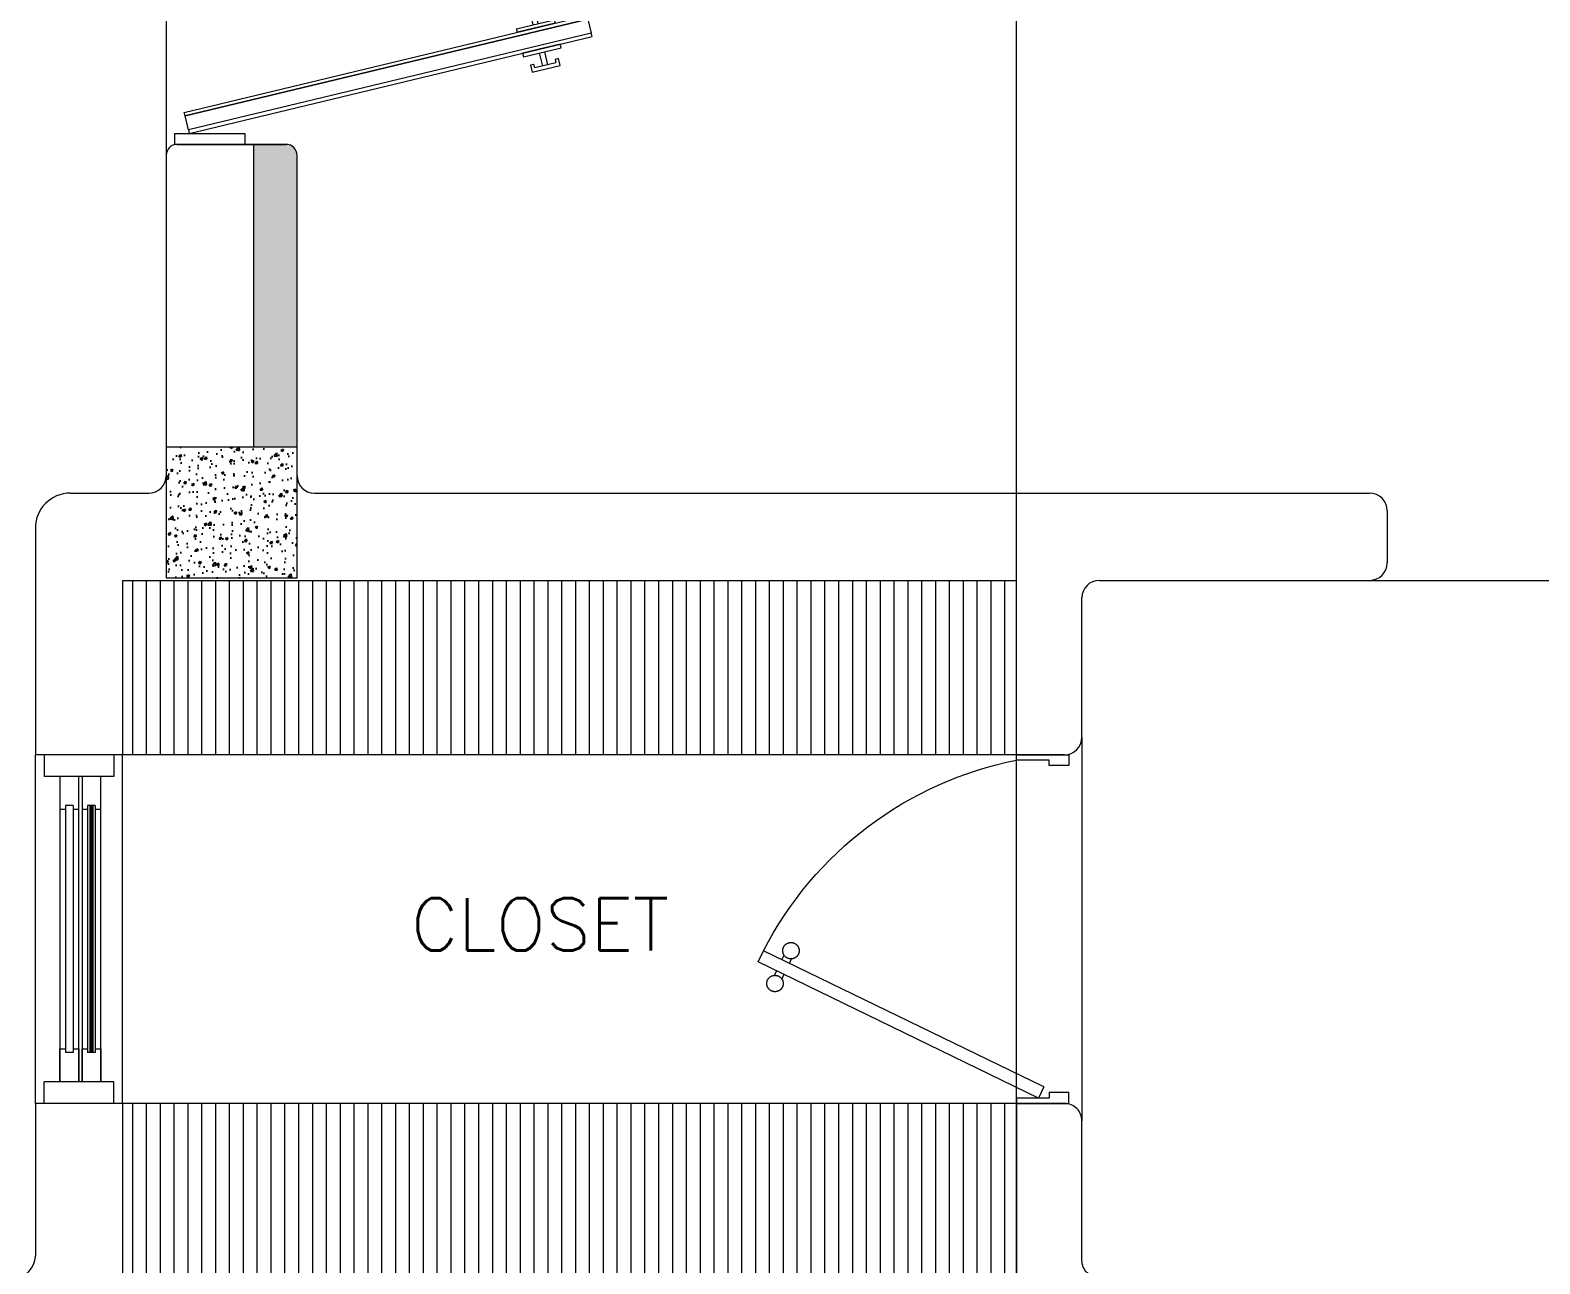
# Model space of a CAD drawing. Header units: metres. Extents: x -232 to 581, y 30 to 789.
# Drawn here: x 212.351 to 215.813, y 387.848 to 390.678 of the extents above; entities that cross this region are included whole.
import ezdxf

# ---------------------------------------------------------------- set-up
doc = ezdxf.new("R2010")
doc.units = ezdxf.units.M
doc.linetypes.add('HIDDEN2', pattern=[0.1875, 0.125, -0.0625])
for name, color, linetype, lineweight in [('A-DOOR', 35, 'Continuous', 5), ('A-WALL', 250, 'Continuous', 20), ('baños', 140, 'Continuous', 0), ('closets', 253, 'Continuous', 0), ('Columnas', 7, 'Continuous', 18), ('piscina', 131, 'Continuous', 0), ('textos', 7, 'Continuous', 0)]:
    doc.layers.add(name, color=color, linetype=linetype, lineweight=lineweight)
doc.layers.add('HATCH', color=8, linetype='Continuous')
doc.layers.add('PISO', color=7, linetype='Continuous', lineweight=5, true_color=0xe6e6e6)
doc.layers.add('Techos 1', color=7, linetype='HIDDEN2', lineweight=9, true_color=0x42391a)
doc.layers.add('RELLENO SECCION', color=8, linetype='Continuous', lineweight=0, transparency=0.4)
doc.styles.get("Standard").update_dxf_attribs({"font": 'arial.ttf'})

# ---------------------------------------------------------------- blocks, each defined once
blk = doc.blocks.new('20.03.2026 LN 09 SEGUNDO NIVEL ARQ')
at = {"layer": 'Techos 1', "color": 5, "linetype": 'ByBlock'}
blk.add_line((71.5459, -58.3486), (71.5459, -46.6486), dxfattribs=at)
at = {"layer": 'baños', "color": 5, "linetype": 'Continuous', "flags": 8}
for tag, p in [('MODELNUMBER', (83.7813, -42.9175, 0)), ('MATERIAL', (83.7813, -42.9176, 0)), ('PRODUCT', (83.7813, -42.9176, 0)), ('TRADENAME', (83.7813, -42.9176, 0)), ('MODELNUMBER', (84.956, -42.9175, 0)), ('TRADENAME', (84.956, -42.9176, 0)), ('MATERIAL', (84.956, -42.9176, 0)), ('PRODUCT', (84.956, -42.9176, 0))]:
    blk.add_attdef(tag, p, '', height=0.0000254, rotation=180.0001, dxfattribs=at)
at = {"layer": 'baños', "color": 5, "linetype": 'Continuous'}
for tag, p, rotation in [('TRADENAME', (85.8912, -56.9933), 180.0001), ('MODELNUMBER', (85.8912, -56.9934), 180.0001), ('MATERIAL', (85.8914, -56.9932), 180.0001), ('PRODUCT', (85.8914, -56.9933), 180.0001), ('MODELNUMBER', (86.6008, -56.9934), 179.9999), ('MATERIAL', (86.6008, -56.9932), 179.9999), ('PRODUCT', (86.6008, -56.9933), 179.9999), ('TRADENAME', (86.6008, -56.9933), 179.9999)]:
    blk.add_attdef(tag, p, '', height=0.0000254, rotation=rotation, dxfattribs=at)
blk = doc.blocks.new('A$C95be60c7')
at = {"layer": 'A-DOOR'}
for p, q in [((0.4752, 0.7426), (0.4497, 0.7302)), ((0.762, 0.0876), (0.4497, 0.7302)), ((0.7875, 0.1), (0.4752, 0.7426)), ((0.4958, 0.7003), (0.506, 0.7052)), ((0.4703, 0.6879), (0.4601, 0.6829)), ((0.4785, 0.671), (0.4683, 0.666)), ((0.504, 0.6833), (0.5143, 0.6883)), ((0.762, 0.0876), (0.7875, 0.1))]:
    blk.add_line(p, q, dxfattribs=at)
for points in [[(0, 0.03), (0.025, 0.03), (0.025, 0.075), (0.0125, 0.075), (0.0125, 0.15), (0, 0.15), (0, 0.03)], [(0.8, 0.03), (0.775, 0.03), (0.775, 0.075), (0.7875, 0.075), (0.7875, 0.15), (0.8, 0.15), (0.8, 0.03)]]:
    blk.add_lwpolyline(points, dxfattribs=at)
blk.add_arc((0.8309, -0.0119), 0.8343, 117.1874, 168.8099, dxfattribs=at)
for points in [[(0.506, 0.7039), (0.506, 0.709), (0.511, 0.7177), (0.5198, 0.7227), (0.5298, 0.7227), (0.5386, 0.7177), (0.5436, 0.7089), (0.5436, 0.6989), (0.5386, 0.6901), (0.5298, 0.6851), (0.5197, 0.6851), (0.511, 0.6901), (0.506, 0.6989), (0.506, 0.7039)], [(0.4307, 0.6673), (0.4307, 0.6724), (0.4358, 0.6811), (0.4445, 0.6861), (0.4546, 0.6861), (0.4633, 0.6811), (0.4684, 0.6724), (0.4683, 0.6623), (0.4633, 0.6535), (0.4546, 0.6485), (0.4445, 0.6485), (0.4357, 0.6536), (0.4307, 0.6623), (0.4307, 0.6673)]]:
    blk.add_open_spline(points, degree=2, dxfattribs=at)
blk = doc.blocks.new('A$C3415d36c')
at = {"layer": 'A-DOOR'}
for p, q in [((0.8537, 1.8203), (0.8464, 1.7901)), ((0.8652, 1.8175), (0.858, 1.7874)), ((0.8237, 1.6957), (0.831, 1.7258)), ((0.8353, 1.6929), (0.8425, 1.7231)), ((0.8237, 0.3043), (0.831, 0.2742)), ((0.8353, 0.3071), (0.8425, 0.2769)), ((0.8537, 0.1797), (0.8464, 0.2099)), ((0.8652, 0.1825), (0.858, 0.2126))]:
    blk.add_line(p, q, dxfattribs=at)
for points in [[(0.17, 1.975), (0.17, 2), (0.01, 2), (0.01, 1.975)], [(0.9646, 1.7447), (0.041, 1.967), (0.0429, 1.975), (0.9666, 1.7527)], [(0.9646, 1.7447), (0.041, 1.967), (0.0333, 1.9348), (0.9569, 1.7125)], [(0.9569, 1.7125), (0.0333, 1.9348), (0.0313, 1.9268), (0.955, 1.7045)], [(0.8332, 1.8167), (0.8251, 1.8187), (0.829, 1.8347), (0.8938, 1.8191), (0.89, 1.803), (0.8818, 1.805), (0.8838, 1.813), (0.8352, 1.8247)], [(0.8071, 1.7082), (0.799, 1.7101), (0.7951, 1.6941), (0.86, 1.6785), (0.8638, 1.6945), (0.8557, 1.6965), (0.8538, 1.6885), (0.8052, 1.7001)], [(0.8071, 0.2918), (0.799, 0.2899), (0.7951, 0.3059), (0.86, 0.3215), (0.8638, 0.3055), (0.8557, 0.3035), (0.8538, 0.3115), (0.8052, 0.2999)], [(0.9569, 0.2875), (0.0333, 0.0652), (0.0313, 0.0732), (0.955, 0.2955)], [(0.9646, 0.2553), (0.041, 0.033), (0.0333, 0.0652), (0.9569, 0.2875)], [(0.9646, 0.2553), (0.041, 0.033), (0.0429, 0.025), (0.9666, 0.2473)], [(0.8332, 0.1833), (0.8251, 0.1813), (0.829, 0.1653), (0.8938, 0.1809), (0.89, 0.197), (0.8818, 0.195), (0.8838, 0.187), (0.8352, 0.1753)], [(0.17, 0.025), (0.17, 0), (0.01, 0), (0.01, 0.025)]]:
    blk.add_lwpolyline(points, close=True, dxfattribs=at)
for points in [[(0.8955, 1.7783), (0.8935, 1.7703), (0.807, 1.7911), (0.809, 1.7992), (0.8955, 1.7783)], [(0.88, 1.714), (0.8819, 1.7221), (0.7954, 1.7429), (0.7935, 1.7348), (0.88, 1.714)], [(0.88, 0.286), (0.8819, 0.2779), (0.7954, 0.2571), (0.7935, 0.2652), (0.88, 0.286)], [(0.8955, 0.2217), (0.8935, 0.2297), (0.807, 0.2089), (0.809, 0.2008), (0.8955, 0.2217)]]:
    blk.add_lwpolyline(points, dxfattribs=at)
at = {"layer": 'A-DOOR', "linetype": 'HIDDEN2'}
for centre, start, end in [((-0.0044, 2.0014), 274.3169, 342.802), ((-0.0044, -0.0014), 17.198, 85.6831)]:
    blk.add_arc(centre, 1.0043, start, end, dxfattribs=at)
blk = doc.blocks.new('20.03.2026 LN 09 PRIMER NIVEL ARQ')
at = {"layer": 'closets', "transparency": 33554687}
h = blk.add_hatch(dxfattribs=at)
h.set_pattern_fill('LINE', color=1, scale=0.01, angle=90)
h.set_pattern_definition([(90, (-118.43962, 130.966062), (-0.03175, 2e-18), [])])
h.paths.add_polyline_path([(-10.536, -54.4932), (-8.4865, -54.4932), (-8.4865, -54.8932), (-10.536, -54.8932)])
h = blk.add_hatch(dxfattribs=at)
h.set_pattern_fill('LINE', color=1, scale=0.01, angle=90)
h.set_pattern_definition([(90, (-118.43962, 129.7661), (-0.03175, 2e-18), [])])
h.paths.add_polyline_path([(-10.5365, -55.6932), (-8.486, -55.6932), (-8.486, -56.0932), (-10.5365, -56.0932)])
at = {"layer": 'HATCH'}
h = blk.add_hatch(dxfattribs=at)
h.set_pattern_fill('AR-CONC', color=1, scale=0.00032)
h.set_pattern_definition([(50, (109.59505, -7.243447), (0.058299094, -0.005100507), [0.006096, -0.067056]), (355, (109.59505, -7.24345), (-0.011277895, 0.06113819), [0.0048768, -0.053644987]), (100.451445, (109.59991, -7.24387), (0.0470212, 0.05603768), [0.005180803, -0.056988878]), (46.1842, (109.59505, -7.22719), (0.086745293, -0.013453545), [0.009144, -0.100584]), (96.63556, (109.60228, -7.22831), (0.075969323, 0.07917636), [0.00777121, -0.085483395]), (351.18415, (109.59505, -7.22719), (0.07596932, 0.07917636), [0.00731519, -0.080467114]), (21, (109.60318, -7.231255), (0.048516605, -0.032724863), [0.006096, -0.067056]), (326, (109.60318, -7.231255), (0.01977665, 0.05894015), [0.0048768, -0.0536448]), (71.451445, (109.607223, -7.23398), (0.068293254, 0.026215286), [0.005180803, -0.05698878]), (37.5, (109.595052, -7.243447), (0.000988353, 0.0270576124), [0, -0.05299456, 0, -0.0544576, 0, -0.053848]), (7.5, (109.595052, -7.243447), (0.021382292, 0.032057784), [0, -0.03104896, 0, -0.05177536, 0, -0.0205232]), (327.5, (109.576927, -7.243447), (0.0433889905, -0.001833198), [0, -0.02032, 0, -0.0633984, 0, -0.0841248]), (317.5, (109.5688, -7.243447), (0.047401338, 0.008136477), [0, -0.026416, 0, -0.04210304, 0, -0.0597408])])
h.paths.add_polyline_path([(-10.436, -54.4877), (-10.136, -54.4877), (-10.136, -54.1877), (-10.436, -54.1877)])
at = {"layer": 'RELLENO SECCION'}
h = blk.add_hatch(color=1, dxfattribs=at)
h.dxf.hatch_style = 1
edge = h.paths.add_edge_path()
edge.add_line((-10.136, -54.1877), (-10.236, -54.1877))
edge.add_line((-10.236, -54.1877), (-10.236, -53.4932))
edge.add_line((-10.236, -53.4932), (-10.161, -53.4932))
edge.add_arc((-10.161, -53.5182), 0.025, 0, 90, ccw=False)
edge.add_line((-10.136, -53.5182), (-10.136, -54.1587))
edge.add_line((-10.136, -54.1587), (-10.136, -54.1831))
edge.add_line((-10.136, -54.1831), (-10.136, -54.1877))
at = {"layer": 'A-DOOR', "color": 1}
for p, q in [((-10.736, -55.6932), (-10.736, -54.8932)), ((-10.716, -54.8932), (-10.716, -54.9432)), ((-10.556, -54.8932), (-10.556, -54.9432)), ((-10.536, -55.6932), (-10.536, -54.8932)), ((-10.556, -54.9432), (-10.716, -54.9432)), ((-10.6796, -54.9432), (-10.6796, -55.6432)), ((-10.6366, -55.6432), (-10.6366, -54.9432)), ((-10.629, -54.9432), (-10.629, -55.6432)), ((-10.586, -55.6432), (-10.586, -54.9432)), ((-10.6668, -55.01), (-10.6668, -55.5764)), ((-10.6494, -55.01), (-10.6668, -55.01)), ((-10.6494, -55.01), (-10.6494, -55.5764)), ((-10.6162, -55.01), (-10.6162, -55.5764)), ((-10.5988, -55.01), (-10.6162, -55.01)), ((-10.5988, -55.01), (-10.5988, -55.5764)), ((-10.6494, -55.5764), (-10.6668, -55.5764)), ((-10.5988, -55.5764), (-10.6162, -55.5764)), ((-10.556, -55.6432), (-10.716, -55.6432)), ((-10.716, -55.6932), (-10.716, -55.6432)), ((-10.556, -55.6932), (-10.556, -55.6432))]:
    blk.add_line(p, q, dxfattribs=at)
for points in [[(-10.6494, -55.0184), (-10.6366, -55.0184), (-10.6366, -54.9432), (-10.6796, -54.9432), (-10.6796, -55.0184), (-10.6668, -55.0184)], [(-10.5988, -55.0184), (-10.586, -55.0184), (-10.586, -54.9432), (-10.629, -54.9432), (-10.629, -55.0184), (-10.6162, -55.0184)], [(-10.6494, -55.5677), (-10.6366, -55.5677), (-10.6366, -55.6432), (-10.6796, -55.6432), (-10.6796, -55.5677), (-10.6668, -55.5677)], [(-10.5988, -55.5677), (-10.586, -55.5677), (-10.586, -55.6432), (-10.629, -55.6432), (-10.629, -55.5677), (-10.6162, -55.5677)]]:
    blk.add_lwpolyline(points, dxfattribs=at)
at = {"layer": 'A-WALL', "color": 1}
for p, q in [((-10.436, -53.5182), (-10.436, -54.2532)), ((-10.411, -53.4932), (-10.161, -53.4932)), ((-10.236, -53.4932), (-10.236, -54.1877)), ((-10.136, -54.1987), (-10.136, -53.5182)), ((-10.656, -54.2932), (-10.476, -54.2932)), ((-10.096, -54.2932), (-7.676, -54.2932)), ((-7.636, -54.3332), (-7.636, -54.4532)), ((-10.736, -54.3732), (-10.736, -54.8932)), ((-10.536, -54.4932), (-8.486, -54.4932)), ((-10.536, -54.4932), (-10.536, -54.8932)), ((-8.486, -54.8932), (-8.486, -54.4932)), ((-8.296, -54.4932), (-7.676, -54.4932)), ((-8.336, -54.8532), (-8.336, -54.5332)), ((-10.536, -54.8932), (-10.736, -54.8932)), ((-8.376, -54.8932), (-8.486, -54.8932)), ((-10.736, -55.6932), (-10.736, -56.0432)), ((-10.536, -55.6932), (-10.736, -55.6932)), ((-10.536, -55.6932), (-10.536, -56.0932))]:
    blk.add_line(p, q, dxfattribs=at)
at = {"layer": 'A-WALL', "color": 1, "transparency": 33554684}
blk.add_line((-10.161, -53.4932), (-10.411, -53.4932), dxfattribs=at)
at = {"layer": 'A-WALL', "color": 1}
blk.add_lwpolyline([(-7.936, -56.0932), (-8.296, -56.0932, -0.414214), (-8.336, -56.0532), (-8.336, -55.7332, 0.414214), (-8.376, -55.6932), (-8.486, -55.6932), (-8.486, -56.0932), (-10.536, -56.0932)], format="xyb", dxfattribs=at)
for centre, radius, start, end in [((-10.411, -53.5182), 0.025, 90, 180), ((-10.476, -54.2532), 0.04, 270, 360), ((-10.096, -54.2532), 0.04, 180, 270), ((-10.656, -54.3732), 0.08, 90, 180), ((-7.676, -54.3332), 0.04, 0, 90), ((-7.676, -54.4532), 0.04, 270, 0), ((-8.296, -54.5332), 0.04, 90, 180), ((-8.376, -54.8532), 0.04, 270, 360), ((-10.786, -56.0432), 0.05, 270, 360)]:
    blk.add_arc(centre, radius, start, end, dxfattribs=at)
at = {"layer": 'A-WALL', "color": 1, "transparency": 33554684}
blk.add_arc((-10.161, -53.5182), 0.025, 360, 90, dxfattribs=at)
at = {"layer": 'closets', "color": 1, "transparency": 33554687}
for p, q in [((-8.4865, -54.8932), (-10.536, -54.8932)), ((-8.486, -55.6932), (-10.536, -55.6932))]:
    blk.add_line(p, q, dxfattribs=at)
at = {"layer": 'Columnas', "color": 1}
blk.add_lwpolyline([(-10.436, -54.4877), (-10.136, -54.4877), (-10.136, -54.1877), (-10.436, -54.1877)], close=True, dxfattribs=at)
at = {"layer": 'piscina', "color": 1, "const_width": 0.01}
blk.add_lwpolyline([(-10.6075, -55.01), (-10.6075, -55.5764)], dxfattribs=at)
at = {"layer": 'PISO', "color": 1}
for p, q in [((-10.436, -51.4682), (-10.436, -53.5182)), ((-7.676, -54.4932), (-6.546, -54.4932)), ((-8.336, -54.8532), (-8.336, -55.7332))]:
    blk.add_line(p, q, dxfattribs=at)
at = {"layer": 'Techos 1', "color": 1}
blk.add_line((-8.486, -58.3432), (-8.486, -46.6432), dxfattribs=at)
at = {"layer": 'A-DOOR', "color": 1}
blk.add_blockref('A$C3415d36c', (-10.426, -53.4932), dxfattribs=at)
at = {"layer": 'A-DOOR', "color": 1, "xscale": -1.000000000000001, "rotation": 90}
blk.add_blockref('A$C95be60c7', (-8.336, -54.8932), dxfattribs=at)
at = {"layer": 'baños', "color": 1, "linetype": 'Continuous'}
for tag, p in [('MODELNUMBER', (-12.0611, -62.0707)), ('MATERIAL', (-12.0611, -62.0709)), ('PRODUCT', (-12.0611, -62.0708)), ('TRADENAME', (-12.0611, -62.0708))]:
    blk.add_attdef(tag, p, '', height=0.0000254, rotation=359.9999, dxfattribs=at)
at = {"layer": 'textos', "color": 1, "insert": (-7.8764, -55.3425), "char_height": 0.15, "width": 3.404877, "attachment_point": 9}
blk.add_mtext('\\pxqc;{\\Fromans|c0;\\H0.8x;CLOSET\\H1.25x; }', dxfattribs=at)

msp = doc.modelspace()

# ---------------------------------------------------------------- block references
at = {"color": 1}
for name, p in [('20.03.2026 LN 09 PRIMER NIVEL ARQ', (223.0987, 443.9088)), ('20.03.2026 LN 09 SEGUNDO NIVEL ARQ', (143.0668, 443.9142))]:
    msp.add_blockref(name, p, dxfattribs=at)

doc.saveas('drawing.dxf')
